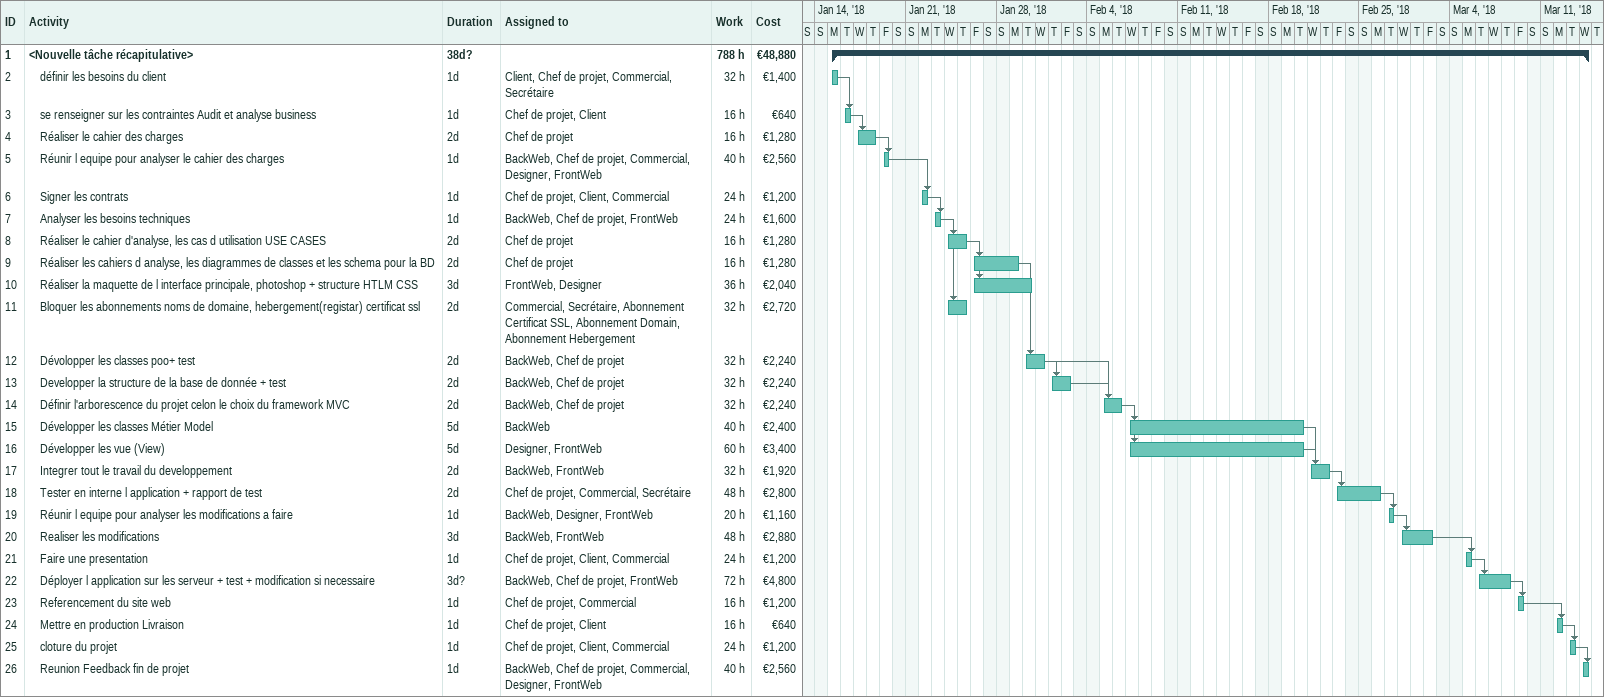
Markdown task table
| ID | Level | Task | Duration | Start | Finish | Predecessors | Resources | Work (h) | Cost (€) |
|---|---|---|---|---|---|---|---|---|---|
| 1 | 1 | **<Nouvelle tâche récapitulative>** | 38d? | 2018-01-15 | 2018-03-14 |  |  | 788 | 48880 |
| 2 | 2 | définir les besoins du client | 1d | 2018-01-15 | 2018-01-15 |  | Client, Chef de projet, Commercial, Secrétaire | 32 | 1400 |
| 3 | 2 | se renseigner sur les contraintes Audit et analyse business | 1d | 2018-01-16 | 2018-01-16 | 2 | Chef de projet, Client | 16 | 640 |
| 4 | 2 | Réaliser le cahier des charges | 2d | 2018-01-17 | 2018-01-18 | 3 | Chef de projet | 16 | 1280 |
| 5 | 2 | Réunir l equipe pour analyser le cahier des charges | 1d | 2018-01-19 | 2018-01-19 | 4 | BackWeb, Chef de projet, Commercial, Designer, FrontWeb | 40 | 2560 |
| 6 | 2 | Signer les contrats | 1d | 2018-01-22 | 2018-01-22 | 5 | Chef de projet, Client, Commercial | 24 | 1200 |
| 7 | 2 | Analyser les besoins techniques | 1d | 2018-01-23 | 2018-01-23 | 6 | BackWeb, Chef de projet, FrontWeb | 24 | 1600 |
| 8 | 2 | Réaliser le cahier d'analyse, les cas d utilisation USE CASES | 2d | 2018-01-24 | 2018-01-25 | 7 | Chef de projet | 16 | 1280 |
| 9 | 2 | Réaliser les cahiers d analyse, les diagrammes de classes et les schema pour la BD | 2d | 2018-01-26 | 2018-01-29 | 8 | Chef de projet | 16 | 1280 |
| 10 | 2 | Réaliser la maquette de l interface principale, photoshop + structure HTLM CSS | 3d | 2018-01-26 | 2018-01-30 | 8 | FrontWeb, Designer | 36 | 2040 |
| 11 | 2 | Bloquer les abonnements noms de domaine, hebergement(registar) certificat ssl | 2d | 2018-01-24 | 2018-01-25 | 7 | Commercial, Secrétaire, Abonnement Certificat SSL, Abonnement Domain, Abonnement Hebergement | 32 | 2720 |
| 12 | 2 | Dévolopper les classes poo+ test | 2d | 2018-01-30 | 2018-01-31 | 9 | BackWeb, Chef de projet | 32 | 2240 |
| 13 | 2 | Developper la structure de la base de donnée + test | 2d | 2018-02-01 | 2018-02-02 | 12 | BackWeb, Chef de projet | 32 | 2240 |
| 14 | 2 | Définir l'arborescence du projet celon le choix du framework MVC | 2d | 2018-02-05 | 2018-02-06 | 12, 13 | BackWeb, Chef de projet | 32 | 2240 |
| 15 | 2 | Développer les classes Métier Model | 5d | 2018-02-07 | 2018-02-20 | 14 | BackWeb | 40 | 2400 |
| 16 | 2 | Développer les vue (View) | 5d | 2018-02-07 | 2018-02-20 | 14 | Designer, FrontWeb | 60 | 3400 |
| 17 | 2 | Integrer tout le travail du developpement | 2d | 2018-02-21 | 2018-02-22 | 15, 16 | BackWeb, FrontWeb | 32 | 1920 |
| 18 | 2 | Tester en interne l application + rapport de test | 2d | 2018-02-23 | 2018-02-26 | 17 | Chef de projet, Commercial, Secrétaire | 48 | 2800 |
| 19 | 2 | Réunir l equipe pour analyser les modifications a faire | 1d | 2018-02-27 | 2018-02-27 | 18 | BackWeb, Designer, FrontWeb | 20 | 1160 |
| 20 | 2 | Realiser les modifications | 3d | 2018-02-28 | 2018-03-02 | 19 | BackWeb, FrontWeb | 48 | 2880 |
| 21 | 2 | Faire une presentation | 1d | 2018-03-05 | 2018-03-05 | 20 | Chef de projet, Client, Commercial | 24 | 1200 |
| 22 | 2 | Déployer l application sur les serveur + test + modification si necessaire | 3d? | 2018-03-06 | 2018-03-08 | 21 | BackWeb, Chef de projet, FrontWeb | 72 | 4800 |
| 23 | 2 | Referencement du site web | 1d | 2018-03-09 | 2018-03-09 | 22 | Chef de projet, Commercial | 16 | 1200 |
| 24 | 2 | Mettre en production Livraison | 1d | 2018-03-12 | 2018-03-12 | 23 | Chef de projet, Client | 16 | 640 |
| 25 | 2 | cloture du projet | 1d | 2018-03-13 | 2018-03-13 | 24 | Chef de projet, Client, Commercial | 24 | 1200 |
| 26 | 2 | Reunion Feedback fin de projet | 1d | 2018-03-14 | 2018-03-14 | 25 | BackWeb, Chef de projet, Commercial, Designer, FrontWeb | 40 | 2560 |
